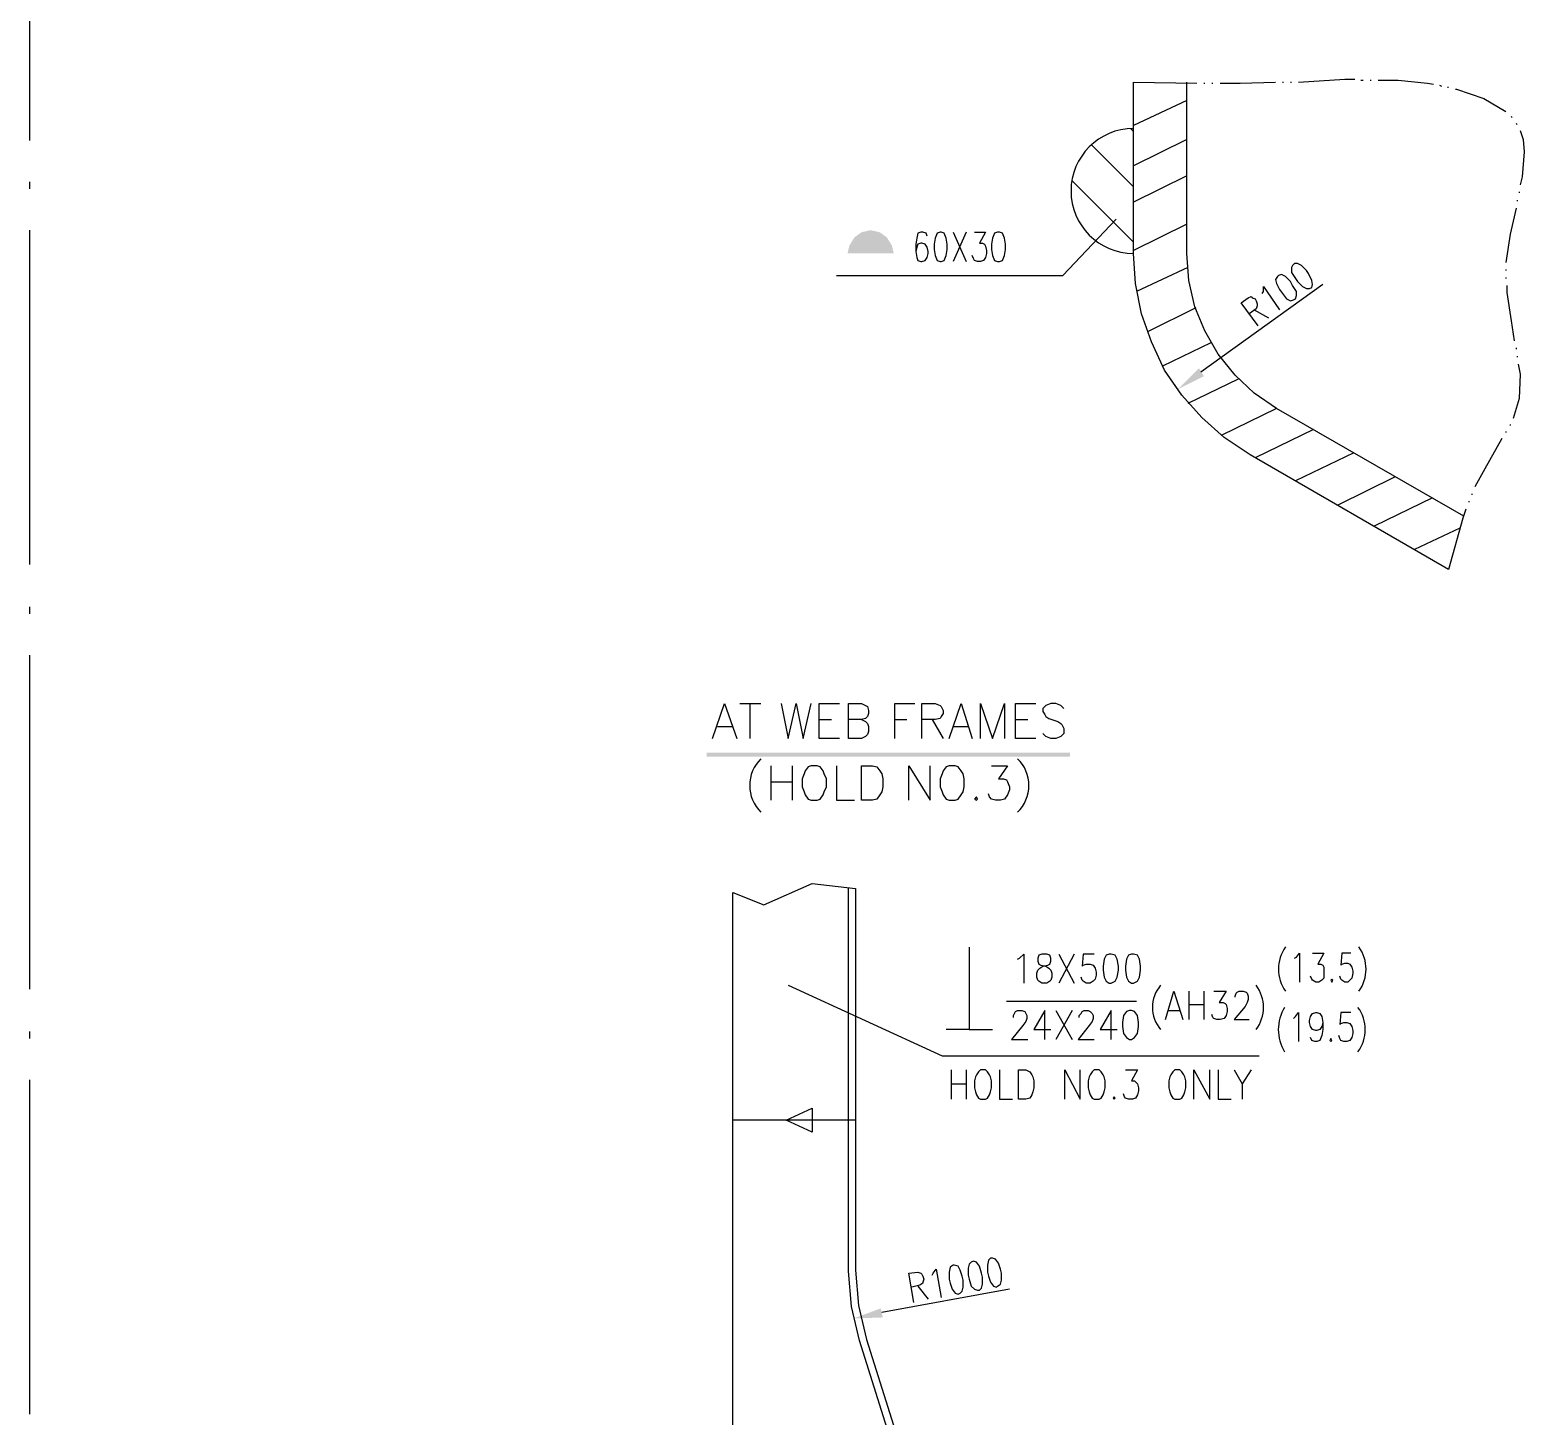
# Model space of a CAD drawing. Header units: millimetres. Extents: x 0.6 to 49, y 0.3 to 23.1.
# Drawn here: x 17.299 to 22.246, y 13.92 to 18.51 of the extents above; entities that cross this region are included whole.
import ezdxf

# ---------------------------------------------------------------- set-up
doc = ezdxf.new("R2010")
doc.units = ezdxf.units.MM
doc.layers.add('PDF_Geometry', color=7, linetype='Continuous')
doc.layers.add('PDF_Solid Fills', color=7, linetype='Continuous')

msp = doc.modelspace()

# ---------------------------------------------------------------- linework, layer by layer
at = {"layer": 'PDF_Geometry', "lineweight": 25}
for points in [[(17.2994, 18.1433), (17.2994, 19.25)], [(22.0528, 16.9233), (22.0428, 16.8933), (21.9961, 16.7233), (21.3394, 17.1033), (21.2528, 17.16), (21.1794, 17.2267), (21.1128, 17.3), (21.0561, 17.3833), (21.0128, 17.4767), (20.9794, 17.57), (20.9594, 17.67), (20.9528, 17.77), (20.9528, 18.3367), (21.1628, 18.3333)], [(22.0461, 16.9), (21.4261, 17.2567), (21.3528, 17.3067), (21.2894, 17.3667), (21.2328, 17.4367), (21.1894, 17.5133), (21.1561, 17.5933), (21.1361, 17.68), (21.1294, 17.77), (21.1294, 18.3367)], [(21.1861, 18.3333), (21.1894, 18.3333)], [(21.2128, 18.3333), (21.2161, 18.3333)], [(21.2394, 18.3333), (21.3061, 18.3333), (21.4228, 18.3367)], [(21.4461, 18.3367), (21.4494, 18.3367)], [(21.4728, 18.3367), (21.4761, 18.3367)], [(21.4994, 18.3367), (21.6528, 18.3467), (21.6861, 18.3467)], [(21.7061, 18.3433), (21.7128, 18.3433)], [(21.7361, 18.3433), (21.7394, 18.3433)], [(21.7628, 18.3433), (21.8294, 18.3433), (21.9261, 18.3333), (21.9461, 18.33)], [(21.9661, 18.3267), (21.9728, 18.3233)], [(21.9928, 18.32), (21.9961, 18.32)], [(22.0194, 18.3133), (22.0228, 18.3133), (22.1128, 18.2833), (22.1861, 18.24)], [(21.1294, 18.2767), (20.9528, 18.1933)], [(22.2028, 18.2233), (22.2061, 18.22)], [(20.9528, 18.1733), (20.9428, 18.1833)], [(22.2194, 18.2), (22.2228, 18.1967)], [(22.2328, 18.1767), (22.2428, 18.1467), (22.2461, 18.1067), (22.2394, 18.0233), (22.2328, 17.9967)], [(20.9528, 17.99), (20.8128, 18.13)], [(21.1294, 18.1467), (20.9528, 18.06)], [(17.2994, 17.9833), (17.2994, 18.0067)], [(20.9528, 17.8067), (20.7494, 18.01)], [(21.1294, 18.0267), (20.9528, 17.94)], [(22.2294, 17.9733), (22.2294, 17.97)], [(22.2194, 17.92), (22.1994, 17.8333), (22.1861, 17.74)], [(22.2228, 17.9467), (22.2228, 17.9433)], [(19.9694, 17.6967), (20.7194, 17.6967), (20.8961, 17.8833)], [(21.1294, 17.8667), (20.9528, 17.78)], [(17.2994, 16.74), (17.2994, 17.8467)], [(20.2694, 17.8267), (20.2661, 17.8367), (20.2561, 17.84), (20.2494, 17.84), (20.2394, 17.8367), (20.2361, 17.82), (20.2328, 17.8), (20.2328, 17.7767), (20.2361, 17.7567), (20.2394, 17.7467), (20.2494, 17.7433), (20.2528, 17.7433), (20.2628, 17.7467), (20.2694, 17.7567), (20.2728, 17.77), (20.2728, 17.7767), (20.2694, 17.79), (20.2628, 17.8), (20.2528, 17.8033), (20.2494, 17.8033), (20.2394, 17.8), (20.2361, 17.79), (20.2328, 17.7767)], [(20.3561, 17.84), (20.3994, 17.7433)], [(20.3994, 17.84), (20.3561, 17.7433)], [(20.4261, 17.84), (20.4628, 17.84), (20.4428, 17.8033), (20.4528, 17.8033), (20.4594, 17.8), (20.4628, 17.7933), (20.4661, 17.78), (20.4661, 17.77), (20.4628, 17.7567), (20.4561, 17.7467), (20.4461, 17.7433), (20.4361, 17.7433), (20.4261, 17.7467), (20.4228, 17.7533), (20.4194, 17.7633)], [(21.1328, 17.7233), (20.9628, 17.6433)], [(22.1861, 17.7167), (22.1861, 17.7133)], [(21.5794, 17.6667), (21.1761, 17.3767)], [(21.3794, 17.6367), (21.3828, 17.6433), (21.3828, 17.66), (21.4361, 17.5833)], [(22.1861, 17.69), (22.1861, 17.6867)], [(22.1894, 17.6633), (22.1894, 17.64), (22.2028, 17.5467), (22.2128, 17.48)], [(21.3661, 17.53), (21.3094, 17.6067), (21.3328, 17.6233), (21.3428, 17.6267), (21.3461, 17.6233), (21.3561, 17.62), (21.3594, 17.6133), (21.3628, 17.6033), (21.3628, 17.5967), (21.3594, 17.5867), (21.3361, 17.57)], [(21.1594, 17.59), (20.9994, 17.51)], [(21.3528, 17.5833), (21.3994, 17.5567)], [(21.2094, 17.4733), (21.0494, 17.3967)], [(22.2194, 17.4567), (22.2194, 17.4533)], [(22.2228, 17.43), (22.2228, 17.4267)], [(22.2261, 17.4033), (22.2328, 17.37), (22.2294, 17.29), (22.2094, 17.2233)], [(21.2994, 17.3533), (21.1328, 17.2733)], [(21.4261, 17.2567), (21.2428, 17.1667)], [(21.5494, 17.1867), (21.3561, 17.0933)], [(22.1861, 17.18), (22.1861, 17.1767)], [(22.1994, 17.2033), (22.1994, 17.2)], [(22.1728, 17.1567), (22.1161, 17.0567), (22.0828, 16.9967)], [(21.6828, 17.11), (21.4894, 17.0167)], [(21.8194, 17.03), (21.6294, 16.9367)], [(22.0728, 16.9733), (22.0728, 16.97)], [(21.9428, 16.96), (21.7494, 16.8667)], [(22.0628, 16.95), (22.0628, 16.9467)], [(22.0328, 16.86), (21.8828, 16.79)], [(17.2994, 16.5767), (17.2994, 16.6)], [(17.2994, 15.3333), (17.2994, 16.44)], [(19.5594, 16.1633), (19.5994, 16.28), (19.6394, 16.1633)], [(19.6494, 16.28), (19.7194, 16.28)], [(19.6828, 16.28), (19.6828, 16.1633)], [(19.7861, 16.28), (19.8094, 16.1633), (19.8361, 16.28), (19.8594, 16.1633), (19.8861, 16.28)], [(19.9794, 16.1633), (19.9128, 16.1633), (19.9128, 16.28), (19.9794, 16.28)], [(20.0528, 16.2267), (20.0661, 16.22), (20.0728, 16.2133), (20.0761, 16.2033), (20.0761, 16.1867), (20.0728, 16.1767), (20.0661, 16.17), (20.0528, 16.1633), (20.0094, 16.1633), (20.0094, 16.28), (20.0528, 16.28), (20.0661, 16.2733), (20.0728, 16.27), (20.0761, 16.2567), (20.0761, 16.2467), (20.0728, 16.2367), (20.0661, 16.23), (20.0528, 16.2267), (20.0094, 16.2267)], [(20.1628, 16.1633), (20.1628, 16.28), (20.2294, 16.28)], [(20.2528, 16.1633), (20.2528, 16.28), (20.2961, 16.28), (20.3128, 16.2733), (20.3161, 16.27), (20.3228, 16.2567), (20.3228, 16.2467), (20.3161, 16.2367), (20.3128, 16.23), (20.2961, 16.2267), (20.2528, 16.2267)], [(20.3428, 16.1633), (20.3828, 16.28), (20.4194, 16.1633)], [(20.4461, 16.1633), (20.4461, 16.28), (20.4861, 16.1633), (20.5261, 16.28), (20.5261, 16.1633)], [(20.6294, 16.1633), (20.5628, 16.1633), (20.5628, 16.28), (20.6294, 16.28)], [(20.7228, 16.2633), (20.7128, 16.2733), (20.6961, 16.28), (20.6794, 16.28), (20.6628, 16.2733), (20.6528, 16.2633), (20.6528, 16.2533), (20.6594, 16.2433), (20.6628, 16.2367), (20.6728, 16.23), (20.7028, 16.22), (20.7128, 16.2133), (20.7161, 16.21), (20.7228, 16.1967), (20.7228, 16.18), (20.7128, 16.17), (20.6961, 16.1633), (20.6794, 16.1633), (20.6628, 16.17), (20.6528, 16.18)], [(19.9128, 16.2267), (19.9528, 16.2267)], [(20.1628, 16.2267), (20.2028, 16.2267)], [(20.2861, 16.2267), (20.3228, 16.1633)], [(20.5628, 16.2267), (20.6028, 16.2267)], [(19.5761, 16.2033), (19.6261, 16.2033)], [(20.3561, 16.2033), (20.4061, 16.2033)], [(19.7528, 16.0733), (19.7528, 15.96)], [(19.8228, 16.0733), (19.8228, 15.96)], [(19.9694, 16.0733), (19.9694, 15.96), (20.0294, 15.96)], [(20.2094, 15.96), (20.2094, 16.0733), (20.2794, 15.96), (20.2794, 16.0733)], [(20.4828, 16.0733), (20.5361, 16.0733), (20.5061, 16.03), (20.5228, 16.03), (20.5328, 16.0267), (20.5361, 16.02), (20.5428, 16.0033), (20.5428, 15.9933), (20.5361, 15.9767), (20.5261, 15.9633), (20.5128, 15.96), (20.4961, 15.96), (20.4828, 15.9633), (20.4761, 15.97), (20.4728, 15.98)], [(19.7528, 16.02), (19.8228, 16.02)], [(19.6261, 10.2533), (19.6261, 15.6533), (19.7294, 15.6133), (19.8894, 15.6833), (20.0328, 15.6667), (20.0328, 14.4033), (20.0428, 14.2867), (20.0694, 14.1733), (20.4828, 12.86)], [(20.4594, 12.8533), (20.0461, 14.17), (20.0194, 14.2833), (20.0094, 14.4), (20.0094, 15.67)], [(20.4094, 15.4733), (20.4094, 15.2), (20.3328, 15.2)], [(20.5694, 15.4333), (20.5761, 15.4367), (20.5894, 15.45), (20.5894, 15.3533)], [(20.7061, 15.45), (20.7561, 15.3533)], [(20.7561, 15.45), (20.7061, 15.3533)], [(20.8228, 15.45), (20.7861, 15.45), (20.7828, 15.41), (20.7861, 15.4133), (20.7961, 15.4167), (20.8094, 15.4167), (20.8194, 15.4133), (20.8261, 15.4033), (20.8294, 15.39), (20.8294, 15.38), (20.8261, 15.3667), (20.8194, 15.36), (20.8094, 15.3533), (20.7961, 15.3533), (20.7861, 15.36), (20.7828, 15.3633), (20.7794, 15.3733)], [(21.4861, 15.4367), (21.4928, 15.44), (21.5028, 15.4533), (21.5028, 15.3567)], [(21.5461, 15.4533), (21.5828, 15.4533), (21.5628, 15.4167), (21.5728, 15.4167), (21.5794, 15.4133), (21.5828, 15.4067), (21.5828, 15.37), (21.5761, 15.3633), (21.5661, 15.3567), (21.5561, 15.3567), (21.5461, 15.3633), (21.5428, 15.3667), (21.5394, 15.3767)], [(21.6728, 15.4533), (21.6428, 15.4533), (21.6394, 15.4133), (21.6428, 15.4167), (21.6528, 15.42), (21.6628, 15.42), (21.6694, 15.4167), (21.6761, 15.4067), (21.6794, 15.3933), (21.6794, 15.3867), (21.6761, 15.37), (21.6694, 15.3633), (21.6628, 15.3567), (21.6528, 15.3567), (21.6428, 15.3633), (21.6394, 15.3667), (21.6361, 15.3767)], [(19.8094, 15.3467), (20.3194, 15.1133), (21.3694, 15.1133)], [(20.9628, 15.2933), (20.5328, 15.2933)], [(21.0594, 15.2333), (21.0861, 15.3267), (21.1161, 15.2333)], [(21.1361, 15.3267), (21.1361, 15.2333)], [(21.1861, 15.3267), (21.1861, 15.2333)], [(21.2194, 15.3267), (21.2594, 15.3267), (21.2361, 15.29), (21.2494, 15.29), (21.2561, 15.2867), (21.2594, 15.2833), (21.2628, 15.27), (21.2628, 15.26), (21.2594, 15.2467), (21.2528, 15.2367), (21.2394, 15.2333), (21.2294, 15.2333), (21.2194, 15.2367), (21.2161, 15.24), (21.2128, 15.25)], [(21.2894, 15.3067), (21.2894, 15.31), (21.2928, 15.32), (21.2961, 15.3233), (21.3028, 15.3267), (21.3161, 15.3267), (21.3261, 15.3233), (21.3294, 15.32), (21.3328, 15.31), (21.3328, 15.3), (21.3294, 15.29), (21.3228, 15.2767), (21.2861, 15.2333), (21.3361, 15.2333)], [(20.5561, 15.24), (20.5561, 15.2467), (20.5594, 15.2533), (20.5628, 15.26), (20.5694, 15.2633), (20.5828, 15.2633), (20.5928, 15.26), (20.5961, 15.2533), (20.5994, 15.2467), (20.5994, 15.2367), (20.5961, 15.2267), (20.5861, 15.2133), (20.5494, 15.1667), (20.6028, 15.1667)], [(20.6594, 15.1667), (20.6594, 15.2633), (20.6228, 15.2), (20.6794, 15.2)], [(20.6961, 15.2633), (20.7494, 15.1667)], [(20.7494, 15.2633), (20.6961, 15.1667)], [(20.7728, 15.24), (20.7728, 15.2467), (20.7794, 15.2533), (20.7828, 15.26), (20.7894, 15.2633), (20.8028, 15.2633), (20.8094, 15.26), (20.8161, 15.2533), (20.8194, 15.2467), (20.8194, 15.2367), (20.8161, 15.2267), (20.8061, 15.2133), (20.7694, 15.1667), (20.8228, 15.1667)], [(20.8794, 15.1667), (20.8794, 15.2633), (20.8428, 15.2), (20.8994, 15.2)], [(21.0694, 15.2633), (21.1061, 15.2633)], [(21.1361, 15.2833), (21.1861, 15.2833)], [(21.4828, 15.2367), (21.4894, 15.2433), (21.4994, 15.2567), (21.4994, 15.16)], [(21.5794, 15.2233), (21.5761, 15.21), (21.5694, 15.2), (21.5594, 15.1967), (21.5561, 15.1967), (21.5461, 15.2), (21.5394, 15.21), (21.5361, 15.2233), (21.5361, 15.23), (21.5394, 15.2433), (21.5461, 15.2533), (21.5561, 15.2567), (21.5594, 15.2567), (21.5694, 15.2533), (21.5761, 15.2433), (21.5794, 15.2233), (21.5794, 15.2), (21.5761, 15.18), (21.5694, 15.1633), (21.5594, 15.16), (21.5528, 15.16), (21.5428, 15.1633), (21.5394, 15.1733)], [(21.6728, 15.2567), (21.6394, 15.2567), (21.6361, 15.2167), (21.6394, 15.22), (21.6494, 15.2233), (21.6594, 15.2233), (21.6694, 15.22), (21.6761, 15.21), (21.6794, 15.1967), (21.6794, 15.1867), (21.6761, 15.1733), (21.6694, 15.1633), (21.6594, 15.16), (21.6494, 15.16), (21.6394, 15.1633), (21.6361, 15.17), (21.6328, 15.18)], [(17.2994, 15.17), (17.2994, 15.1933)], [(20.4094, 15.2), (20.4861, 15.2)], [(20.3494, 15.0667), (20.3494, 14.97)], [(20.3994, 15.0667), (20.3994, 14.97)], [(20.5094, 15.0667), (20.5094, 14.97), (20.5528, 14.97)], [(20.7261, 14.97), (20.7261, 15.0667), (20.7761, 14.97), (20.7761, 15.0667)], [(20.9261, 15.0667), (20.9661, 15.0667), (20.9461, 15.03), (20.9561, 15.03), (20.9628, 15.0233), (20.9661, 15.02), (20.9694, 15.0067), (20.9694, 14.9967), (20.9661, 14.9833), (20.9594, 14.9733), (20.9494, 14.97), (20.9361, 14.97), (20.9261, 14.9733), (20.9228, 14.9767), (20.9194, 14.9867)], [(21.1528, 14.97), (21.1528, 15.0667), (21.2061, 14.97), (21.2061, 15.0667)], [(21.2328, 15.0667), (21.2328, 14.97), (21.2761, 14.97)], [(21.2861, 15.0667), (21.3128, 15.02), (21.3128, 14.97)], [(21.3428, 15.0667), (21.3128, 15.02)], [(17.2994, 13.9267), (17.2994, 15.0333)], [(20.3494, 15.02), (20.3994, 15.02)], [(20.0328, 14.9), (19.6261, 14.9)], [(20.2261, 14.2967), (20.2094, 14.3933), (20.2394, 14.3967), (20.2494, 14.3933), (20.2528, 14.39), (20.2561, 14.3833), (20.2594, 14.3733), (20.2561, 14.3633), (20.2561, 14.36), (20.2461, 14.3533), (20.2194, 14.3467)], [(20.2861, 14.3867), (20.2894, 14.3933), (20.2994, 14.4067), (20.3161, 14.3133)], [(20.2394, 14.35), (20.2728, 14.3067)], [(20.5428, 14.34), (20.1194, 14.2633)]]:
    msp.add_lwpolyline(points, dxfattribs=at)
for points in [[(20.3128, 17.84), (20.3028, 17.8367), (20.2961, 17.82), (20.2928, 17.8), (20.2928, 17.7833), (20.2961, 17.7633), (20.3028, 17.7467), (20.3128, 17.7433), (20.3161, 17.7433), (20.3261, 17.7467), (20.3328, 17.7633), (20.3361, 17.7833), (20.3361, 17.8), (20.3328, 17.82), (20.3261, 17.8367), (20.3161, 17.84)], [(20.5028, 17.84), (20.4928, 17.8367), (20.4861, 17.82), (20.4828, 17.8), (20.4828, 17.7833), (20.4861, 17.7633), (20.4928, 17.7467), (20.5028, 17.7433), (20.5094, 17.7433), (20.5194, 17.7467), (20.5261, 17.7633), (20.5294, 17.7833), (20.5294, 17.8), (20.5261, 17.82), (20.5194, 17.8367), (20.5094, 17.84)], [(21.4794, 17.73), (21.4761, 17.7233), (21.4761, 17.7067), (21.4894, 17.6867), (21.4961, 17.6767), (21.5128, 17.66), (21.5261, 17.6533), (21.5361, 17.6533), (21.5428, 17.6567), (21.5461, 17.6667), (21.5428, 17.68), (21.5328, 17.7033), (21.5261, 17.7133), (21.5094, 17.73), (21.4961, 17.7367), (21.4861, 17.7367)], [(21.4294, 17.6933), (21.4228, 17.6833), (21.4261, 17.67), (21.4361, 17.65), (21.4461, 17.6367), (21.4594, 17.62), (21.4728, 17.6133), (21.4828, 17.6167), (21.4894, 17.62), (21.4928, 17.63), (21.4928, 17.6433), (21.4794, 17.6633), (21.4728, 17.6767), (21.4561, 17.6933), (21.4428, 17.7), (21.4328, 17.6967)], [(19.8861, 16.0733), (19.8761, 16.07), (19.8661, 16.0567), (19.8628, 16.0467), (19.8561, 16.03), (19.8561, 16.0033), (19.8628, 15.9867), (19.8661, 15.9767), (19.8761, 15.9633), (19.8861, 15.96), (19.9061, 15.96), (19.9161, 15.9633), (19.9261, 15.9767), (19.9294, 15.9867), (19.9361, 16.0033), (19.9361, 16.03), (19.9294, 16.0467), (19.9261, 16.0567), (19.9161, 16.07), (19.9061, 16.0733)], [(20.0528, 15.96), (20.0528, 16.0733), (20.0894, 16.0733), (20.1028, 16.07), (20.1128, 16.0567), (20.1194, 16.0467), (20.1228, 16.03), (20.1228, 16.0033), (20.1194, 15.9867), (20.1128, 15.9767), (20.1028, 15.9633), (20.0894, 15.96)], [(20.3428, 16.0733), (20.3328, 16.07), (20.3228, 16.0567), (20.3194, 16.0467), (20.3128, 16.03), (20.3128, 16.0033), (20.3194, 15.9867), (20.3228, 15.9767), (20.3328, 15.9633), (20.3428, 15.96), (20.3628, 15.96), (20.3728, 15.9633), (20.3828, 15.9767), (20.3894, 15.9867), (20.3928, 16.0033), (20.3928, 16.03), (20.3894, 16.0467), (20.3828, 16.0567), (20.3728, 16.07), (20.3628, 16.0733)], [(20.4328, 15.97), (20.4261, 15.9633), (20.4328, 15.96), (20.4361, 15.9633)], [(20.6494, 15.45), (20.6394, 15.4467), (20.6361, 15.4367), (20.6361, 15.4267), (20.6394, 15.4167), (20.6461, 15.4133), (20.6628, 15.41), (20.6728, 15.4033), (20.6794, 15.3967), (20.6828, 15.3867), (20.6828, 15.3733), (20.6794, 15.3633), (20.6761, 15.36), (20.6661, 15.3533), (20.6494, 15.3533), (20.6394, 15.36), (20.6361, 15.3633), (20.6328, 15.3733), (20.6328, 15.3867), (20.6361, 15.3967), (20.6428, 15.4033), (20.6528, 15.41), (20.6694, 15.4133), (20.6761, 15.4167), (20.6794, 15.4267), (20.6794, 15.4367), (20.6761, 15.4467), (20.6661, 15.45)], [(20.8728, 15.45), (20.8628, 15.4467), (20.8561, 15.4333), (20.8528, 15.41), (20.8528, 15.3967), (20.8561, 15.3733), (20.8628, 15.36), (20.8728, 15.3533), (20.8794, 15.3533), (20.8928, 15.36), (20.8994, 15.3733), (20.9028, 15.3967), (20.9028, 15.41), (20.8994, 15.4333), (20.8928, 15.4467), (20.8794, 15.45)], [(20.9461, 15.45), (20.9361, 15.4467), (20.9294, 15.4333), (20.9261, 15.41), (20.9261, 15.3967), (20.9294, 15.3733), (20.9361, 15.36), (20.9461, 15.3533), (20.9528, 15.3533), (20.9661, 15.36), (20.9728, 15.3733), (20.9761, 15.3967), (20.9761, 15.41), (20.9728, 15.4333), (20.9661, 15.4467), (20.9528, 15.45)], [(21.6094, 15.3667), (21.6061, 15.3633), (21.6094, 15.3567), (21.6128, 15.3633)], [(20.9394, 15.2633), (20.9294, 15.26), (20.9194, 15.2467), (20.9161, 15.2233), (20.9161, 15.21), (20.9194, 15.1867), (20.9294, 15.1733), (20.9394, 15.1667), (20.9461, 15.1667), (20.9561, 15.1733), (20.9661, 15.1867), (20.9694, 15.21), (20.9694, 15.2233), (20.9661, 15.2467), (20.9561, 15.26), (20.9461, 15.2633)], [(21.6061, 15.17), (21.6028, 15.1633), (21.6061, 15.16), (21.6094, 15.1633)], [(20.4461, 15.0667), (20.4394, 15.06), (20.4328, 15.05), (20.4294, 15.0433), (20.4261, 15.03), (20.4261, 15.0067), (20.4294, 14.9933), (20.4328, 14.9833), (20.4394, 14.9733), (20.4461, 14.97), (20.4628, 14.97), (20.4694, 14.9733), (20.4761, 14.9833), (20.4794, 14.9933), (20.4828, 15.0067), (20.4828, 15.03), (20.4794, 15.0433), (20.4761, 15.05), (20.4694, 15.06), (20.4628, 15.0667)], [(20.5728, 14.97), (20.5728, 15.0667), (20.5961, 15.0667), (20.6094, 15.06), (20.6161, 15.05), (20.6194, 15.0433), (20.6228, 15.03), (20.6228, 15.0067), (20.6194, 14.9933), (20.6161, 14.9833), (20.6094, 14.9733), (20.5961, 14.97)], [(20.8228, 15.0667), (20.8161, 15.06), (20.8094, 15.05), (20.8061, 15.0433), (20.8028, 15.03), (20.8028, 15.0067), (20.8061, 14.9933), (20.8094, 14.9833), (20.8161, 14.9733), (20.8228, 14.97), (20.8394, 14.97), (20.8461, 14.9733), (20.8528, 14.9833), (20.8561, 14.9933), (20.8594, 15.0067), (20.8594, 15.03), (20.8561, 15.0433), (20.8528, 15.05), (20.8461, 15.06), (20.8394, 15.0667)], [(21.0894, 15.0667), (21.0828, 15.06), (21.0761, 15.05), (21.0728, 15.0433), (21.0694, 15.03), (21.0694, 15.0067), (21.0728, 14.9933), (21.0761, 14.9833), (21.0828, 14.9733), (21.0894, 14.97), (21.1061, 14.97), (21.1128, 14.9733), (21.1194, 14.9833), (21.1228, 14.9933), (21.1261, 15.0067), (21.1261, 15.03), (21.1228, 15.0433), (21.1194, 15.05), (21.1128, 15.06), (21.1061, 15.0667)], [(19.8894, 14.94), (19.8894, 14.9), (19.8894, 14.86), (19.8028, 14.9)], [(20.8894, 14.9767), (20.8861, 14.9733), (20.8894, 14.97), (20.8928, 14.9733)], [(20.3561, 14.42), (20.3461, 14.4133), (20.3428, 14.3967), (20.3428, 14.3733), (20.3461, 14.36), (20.3528, 14.34), (20.3628, 14.3267), (20.3728, 14.3233), (20.3794, 14.3267), (20.3861, 14.3333), (20.3894, 14.3467), (20.3894, 14.37), (20.3861, 14.3833), (20.3794, 14.4033), (20.3728, 14.4167), (20.3594, 14.42)], [(20.4161, 14.43), (20.4094, 14.4233), (20.4061, 14.41), (20.4061, 14.3867), (20.4094, 14.3733), (20.4161, 14.35), (20.4261, 14.34), (20.4361, 14.3367), (20.4428, 14.3367), (20.4494, 14.3433), (20.4528, 14.3567), (20.4528, 14.38), (20.4494, 14.3933), (20.4428, 14.4167), (20.4328, 14.43), (20.4228, 14.4333)], [(20.4794, 14.4433), (20.4728, 14.4367), (20.4694, 14.42), (20.4694, 14.3967), (20.4728, 14.3833), (20.4794, 14.3633), (20.4894, 14.35), (20.4994, 14.3467), (20.5028, 14.35), (20.5128, 14.3567), (20.5161, 14.37), (20.5161, 14.3933), (20.5128, 14.4067), (20.5061, 14.4267), (20.4961, 14.44), (20.4861, 14.4433)]]:
    msp.add_lwpolyline(points, close=True, dxfattribs=at)
for centre, radius, start, end in [((20.9528, 17.9767), 0.2067, 90, 270), ((19.8057, 16.0083), 0.1234, 134.3037, 225.6963), ((20.4832, 16.0083), 0.1234, 314.3037, 45.6963), ((21.5587, 15.4), 0.1261, 144.4497, 215.5503), ((21.5968, 15.4), 0.1261, 324.4497, 35.5503), ((21.1284, 15.2733), 0.1127, 139.4217, 220.5783), ((21.258, 15.2733), 0.1252, 324.1329, 35.8671), ((21.5747, 15.2), 0.1423, 148.9787, 211.0213), ((21.5947, 15.2), 0.1252, 324.1329, 35.8671)]:
    msp.add_arc(centre, radius, start, end, dxfattribs=at)
at = {"layer": 'PDF_Solid Fills', "lineweight": 25, "transparency": 33554559}
for points in [[(20.0294, 17.8233), (20.0128, 17.7967), (20.0828, 17.77)], [(20.0528, 17.84), (20.0294, 17.8233), (20.0828, 17.77)], [(20.0828, 17.8467), (20.0528, 17.84), (20.0828, 17.77)], [(20.1128, 17.84), (20.0828, 17.8467), (20.0828, 17.77)], [(20.1361, 17.8233), (20.1128, 17.84), (20.0828, 17.77)], [(20.1528, 17.7967), (20.1361, 17.8233), (20.0828, 17.77)], [(20.0128, 17.7967), (20.0061, 17.77), (20.0828, 17.77)], [(20.1594, 17.77), (20.1528, 17.7967), (20.0828, 17.77)], [(21.1694, 17.39), (21.1861, 17.3633), (21.0994, 17.32)], [(20.7428, 16.1033), (20.7428, 16.1167), (19.5394, 16.1033)], [(20.7428, 16.1167), (19.5394, 16.1033), (19.5394, 16.1167)], [(20.1161, 14.2767), (20.1228, 14.2467), (20.0261, 14.2433)]]:
    msp.add_solid(points, dxfattribs=at)

doc.saveas('drawing.dxf')
